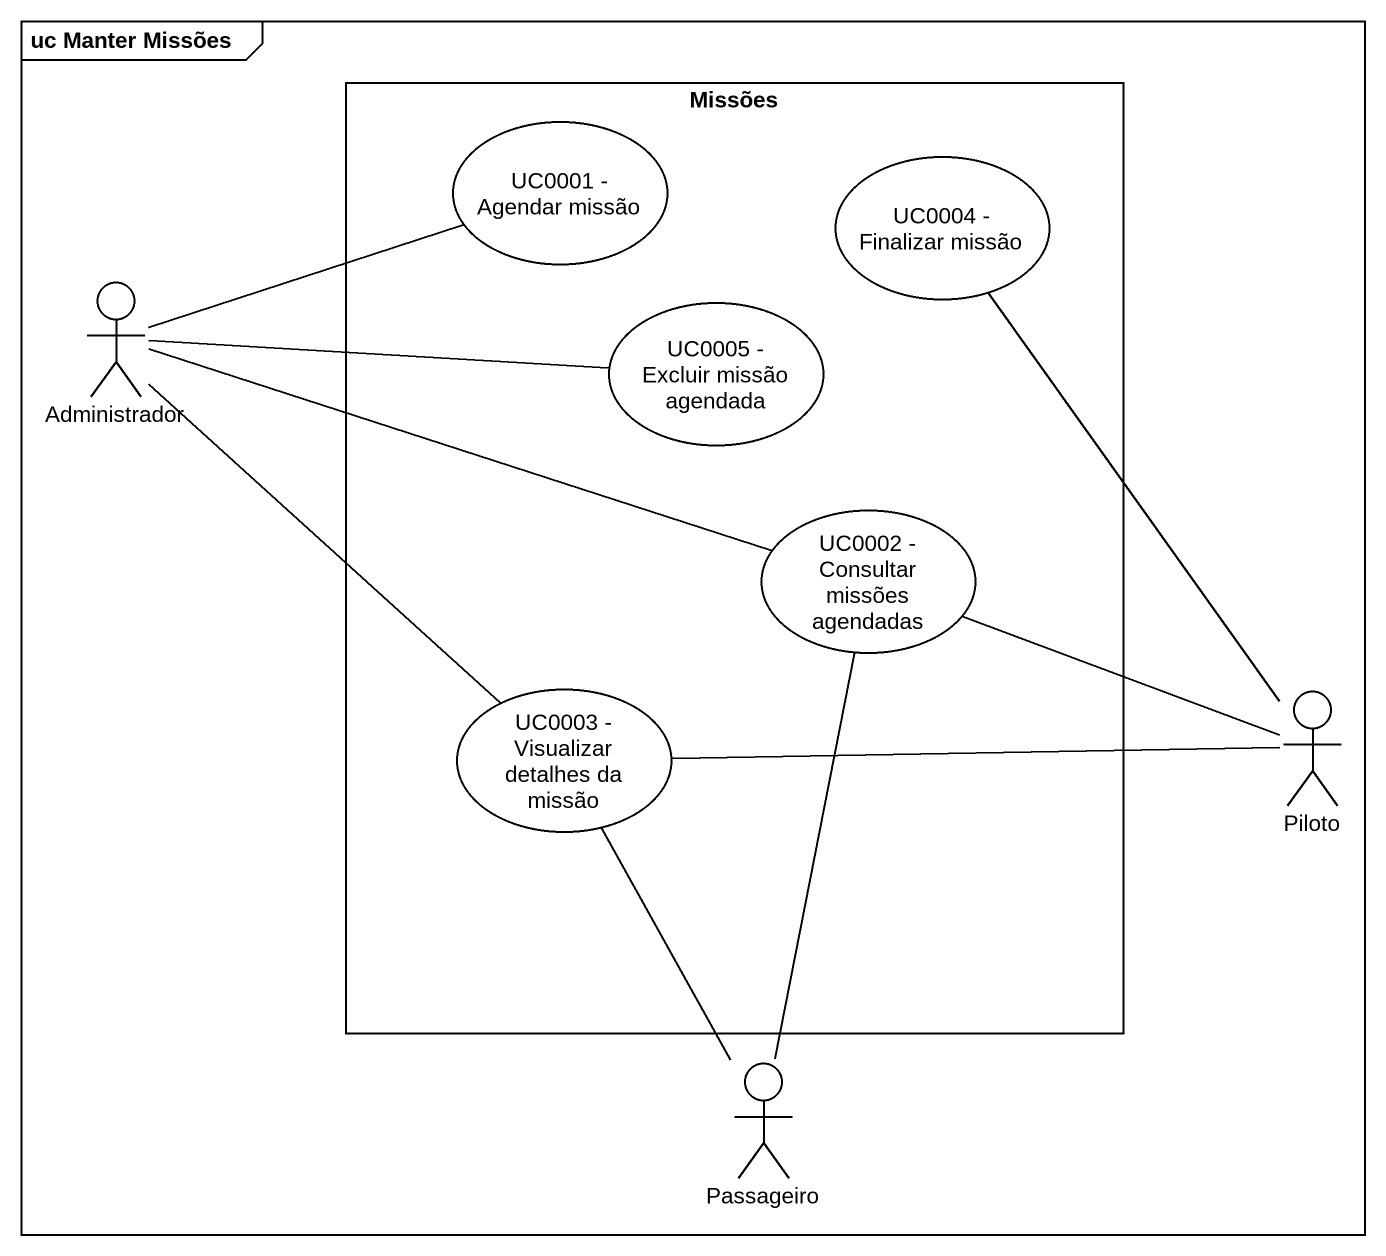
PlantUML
@startuml
mainframe uc Manter Missões
rectangle Missões {
  usecase "UC0001 - Agendar missão" as UC0001_Agendar_missão
  usecase "UC0004 - Finalizar missão" as UC0004_Finalizar_missão
  usecase "UC0005 - Excluir missão agendada" as UC0005_Excluir_missão
  usecase "UC0002 - Consultar missões agendadas" as UC0002_Consultar_missões
  usecase "UC0003 - Visualizar detalhes da missão" as UC0003_Visualizar_detalhes
}
actor Administrador
actor Piloto
actor Passageiro
Administrador -right- UC0001_Agendar_missão
Administrador -right- UC0005_Excluir_missão
Administrador -right- UC0002_Consultar_missões
Administrador -- UC0003_Visualizar_detalhes
Piloto -up- UC0004_Finalizar_missão
Piloto -left- UC0002_Consultar_missões
Piloto -left- UC0003_Visualizar_detalhes
Passageiro -up- UC0002_Consultar_missões
Passageiro -up- UC0003_Visualizar_detalhes
@enduml
